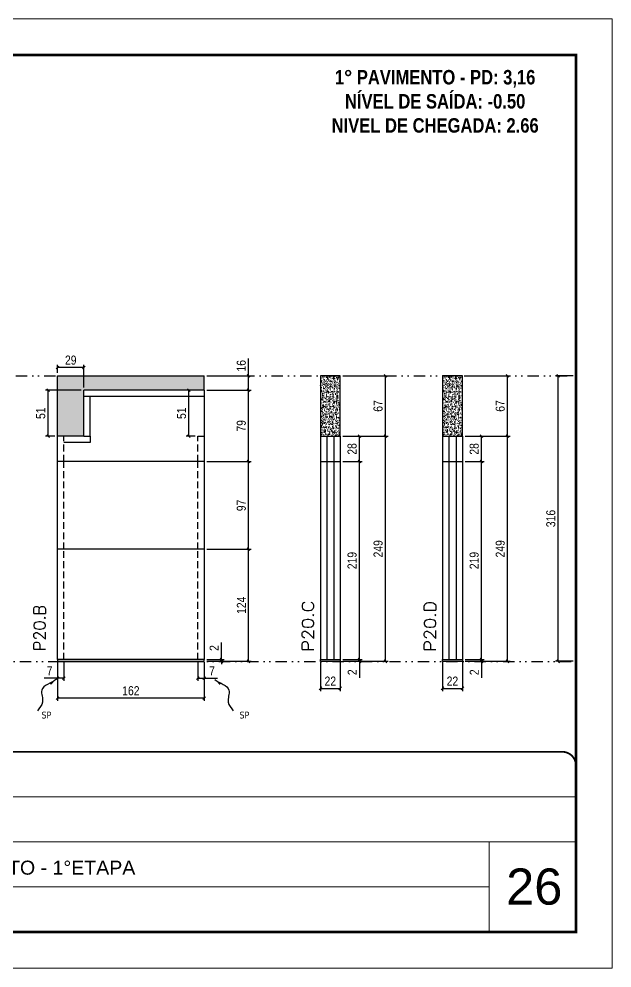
# Model space of a CAD drawing. Extents: x 14400 to 24104, y -21631 to 6985.
# Drawn here: x 16841 to 17497, y -957 to 93 of the extents above; entities that cross this region are included whole.
import ezdxf

# ---------------------------------------------------------------- set-up
doc = ezdxf.new("R2010")
doc.units = 0
for name, pattern in [('CONTINUO', [0]), ('DASHED', [0.75, 0.5, -0.25]), ('DIVIDE2', [0.625, 0.25, -0.125, 0, -0.125, 0, -0.125]), ('HIDDEN', [0.375, 0.25, -0.125])]:
    doc.linetypes.add(name, pattern=pattern)
for name, color, linetype, lineweight in [('CARIMBO', 255, 'Continuous', 9), ('Folhas', 255, 'Continuous', 9), ('SARRAFO DE PRESSAO', 251, 'DASHED', 9), ('Texto Seção', 7, 'Continuous', 15)]:
    doc.layers.add(name, color=color, linetype=linetype, lineweight=lineweight)
for name, color, linetype in [('COTA', 241, 'Continuous'), ('NOMENCLATURA', 7, 'Continuous'), ('Nível', 160, 'Continuous'), ('Painéis', 200, 'Continuous'), ('SARR_2.2x7', 40, 'Continuous'), ('texto', 7, 'Continuous')]:
    doc.layers.add(name, color=color, linetype=linetype)
doc.styles.add('ARIAL', font='arial.ttf')
doc.styles.add('COTA TECNICA', font='techl___.ttf', dxfattribs={"height": 10})
doc.styles.add('COTA TECNICA-50', font='techl___.ttf', dxfattribs={"height": 10})
doc.styles.add('REGUA-120', font='ROMANS.shx', dxfattribs={"height": 15})
doc.styles.add('ROMANC', font='techb___.ttf', dxfattribs={"height": 2.5})
doc.styles.get("Standard").update_dxf_attribs({"font": 'arial.ttf'})
doc.dimstyles.new('COTA PAINEL-50', dxfattribs={"dimtxt": 10, "dimasz": 3, "dimexe": 3, "dimexo": 3, "dimgap": 3, "dimtad": 1, "dimdec": 1, "dimzin": 12, "dimdsep": 46, "dimtxsty": 'COTA TECNICA-50', "dimblk1": 'OBLIQUE', "dimblk2": 'OBLIQUE', "dimsah": 1, "dimcen": 0.9, "dimclrd": 4, "dimclre": 4, "dimclrt": 240, "dimadec": 1, "dimazin": 3, "dimtfac": 1, "dimtdec": 1, "dimtmove": 0, "dimatfit": 3, "dimfxl": 1, "dimtolj": 1, "dimtzin": 12, "dimarcsym": 0})
doc.dimstyles.new('PAINEL', dxfattribs={"dimtxt": 10, "dimasz": 3, "dimexe": 3, "dimexo": 3, "dimgap": 3, "dimtad": 1, "dimdec": 1, "dimzin": 12, "dimdsep": 46, "dimtxsty": 'COTA TECNICA', "dimblk1": 'OBLIQUE', "dimblk2": 'OBLIQUE', "dimsah": 1, "dimcen": 0.9, "dimclrd": 4, "dimclre": 4, "dimclrt": 240, "dimadec": 1, "dimazin": 3, "dimtfac": 1, "dimtdec": 1, "dimtmove": 0, "dimatfit": 3, "dimfxl": 1, "dimtolj": 1, "dimtzin": 12, "dimarcsym": 0})
doc.dimstyles.get("Standard").update_dxf_attribs({"dimtxt": 0.18, "dimasz": 0.18, "dimexe": 0.18, "dimexo": 0.0625, "dimgap": 0.09, "dimtad": 0, "dimtih": 1, "dimtoh": 1, "dimdec": 4, "dimzin": 0, "dimdsep": 46, "dimtxsty": 'Standard', "dimcen": 0.09, "dimadec": 0, "dimazin": 0, "dimtfac": 1, "dimtdec": 4, "dimtofl": 0, "dimtmove": 0, "dimatfit": 3, "dimfxl": 1, "dimtolj": 1, "dimtzin": 0, "dimarcsym": 0})

# ---------------------------------------------------------------- blocks, each defined once
blk = doc.blocks.new('9999999999')
at = {"color": 30, "linetype": 'CONTINUO'}
for p, q in [((98564.6, 34379.6), (99584, 34379.6)), ((98564.6, 34329.8), (99488, 34329.8)), ((99584, 34329.8), (99488, 34329.8)), ((99488, 34329.8), (99488, 34230.2)), ((98564.6, 34280), (99488, 34280))]:
    blk.add_line(p, q, dxfattribs=at)
at = {"color": 30, "linetype": 'CONTINUO', "const_width": 2}
blk.add_lwpolyline([(99584, 34230.2), (99584, 34414.4, 0.414214), (99569, 34429.4), (98229, 34429.4, 0.414214), (98214, 34414.4), (98214, 34245.2, 0.414214), (98229, 34230.2), (99584, 34230.2)], format="xyb", dxfattribs=at)
at = {"layer": 'Folhas'}
blk.add_lwpolyline([(98139, 34190.2), (99624, 34190.2), (99624, 35240.2), (98139, 35240.2)], close=True, dxfattribs=at)
at = {"layer": 'Folhas', "color": 30, "const_width": 3}
blk.add_lwpolyline([(98214, 34230.2), (99584, 34230.2), (99584, 35200.2), (98214, 35200.2)], close=True, dxfattribs=at)
at = {"color": 7, "linetype": 'Continuous', "ltscale": 5, "style": 'ARIAL'}
blk.add_text('1°PAVIMENTO - 1°ETAPA', height=15.483, dxfattribs=at).set_placement((98837.7, 34293.5))
blk = doc.blocks.new('_Oblique')
at = {"color": 0, "linetype": 'ByBlock', "lineweight": -2}
blk.add_line((-0.5, -0.5), (0.5, 0.5), dxfattribs=at)
blk = doc.blocks.new('*D1488')
at = {"layer": 'COTA', "color": 4, "lineweight": -2, "transparency": 16777216}
for p, q in [((17454, -301.4), (17434.5, -301.4)), ((17437.5, -617.4), (17437.5, -301.4)), ((17454, -617.4), (17434.5, -617.4))]:
    blk.add_line(p, q, dxfattribs=at)
at = {"layer": 'Defpoints', "color": 0, "transparency": 16777216}
for p in [(17437.5, -301.4), (17457, -301.4), (17457, -617.4)]:
    blk.add_point(p, dxfattribs=at)
at = {"layer": 'COTA', "color": 4, "lineweight": -2, "transparency": 16777216, "xscale": 3, "yscale": 3, "zscale": 3}
for p, rotation in [((17437.5, -301.4), 90), ((17437.5, -617.4), 270)]:
    blk.add_blockref('_Oblique', p, dxfattribs=dict(at, rotation=rotation))
at = {"layer": 'COTA', "color": 240, "transparency": 16777216, "insert": (17429.3, -459.4), "char_height": 10, "attachment_point": 5, "rotation": 90, "style": 'COTA TECNICA'}
blk.add_mtext('\\A1;316', dxfattribs=at)
blk = doc.blocks.new('*D1454')
at = {"layer": 'COTA', "color": 4, "lineweight": -2, "transparency": 16777216}
for p, q in [((16883.6, -618.4), (16883.6, -661.1)), ((17045.6, -618.4), (17045.6, -661.1)), ((17045.6, -658.1), (16883.6, -658.1))]:
    blk.add_line(p, q, dxfattribs=at)
at = {"layer": 'Defpoints', "color": 0, "transparency": 16777216}
for p in [(16883.6, -615.4), (17045.6, -615.4), (16883.6, -658.1)]:
    blk.add_point(p, dxfattribs=at)
at = {"layer": 'COTA', "color": 4, "lineweight": -2, "transparency": 16777216, "xscale": 3, "yscale": 3, "zscale": 3, "rotation": 180}
blk.add_blockref('_Oblique', (16883.6, -658.1), dxfattribs=at)
at = {"layer": 'COTA', "color": 4, "lineweight": -2, "transparency": 16777216, "xscale": 3, "yscale": 3, "zscale": 3}
blk.add_blockref('_Oblique', (17045.6, -658.1), dxfattribs=at)
at = {"layer": 'COTA', "color": 240, "transparency": 16777216, "insert": (16964.6, -650), "char_height": 10, "attachment_point": 5, "style": 'COTA TECNICA'}
blk.add_mtext('\\A1;162', dxfattribs=at)
blk = doc.blocks.new('*D1468')
at = {"layer": 'COTA', "color": 4, "lineweight": -2, "transparency": 16777216}
for p, q in [((17038.6, -618.4), (17038.6, -639)), ((17045.6, -620.4), (17045.6, -639)), ((17038.6, -636), (17045.6, -636)), ((17045.6, -636), (17060.3, -636))]:
    blk.add_line(p, q, dxfattribs=at)
at = {"layer": 'Defpoints', "color": 0, "transparency": 16777216}
for p in [(17038.6, -615.4), (17045.6, -617.4), (17045.6, -636)]:
    blk.add_point(p, dxfattribs=at)
at = {"layer": 'COTA', "color": 4, "lineweight": -2, "transparency": 16777216, "xscale": 3, "yscale": 3, "zscale": 3, "rotation": 180}
blk.add_blockref('_Oblique', (17038.6, -636), dxfattribs=at)
at = {"layer": 'COTA', "color": 4, "lineweight": -2, "transparency": 16777216, "xscale": 3, "yscale": 3, "zscale": 3}
blk.add_blockref('_Oblique', (17045.6, -636), dxfattribs=at)
at = {"layer": 'COTA', "color": 240, "transparency": 16777216, "insert": (17054.4, -627.9), "char_height": 10, "attachment_point": 5, "style": 'COTA TECNICA-50'}
blk.add_mtext('\\A1;7', dxfattribs=at)
blk = doc.blocks.new('*D1469')
at = {"layer": 'COTA', "color": 4, "lineweight": -2, "transparency": 16777216}
for p, q in [((16890.6, -618.4), (16890.6, -639)), ((16883.6, -620.4), (16883.6, -639)), ((16883.6, -636), (16868.8, -636)), ((16890.6, -636), (16883.6, -636))]:
    blk.add_line(p, q, dxfattribs=at)
at = {"layer": 'Defpoints', "color": 0, "transparency": 16777216}
for p in [(16883.6, -617.4), (16890.6, -615.4), (16883.6, -636)]:
    blk.add_point(p, dxfattribs=at)
at = {"layer": 'COTA', "color": 4, "lineweight": -2, "transparency": 16777216, "xscale": 3, "yscale": 3, "zscale": 3, "rotation": 180}
blk.add_blockref('_Oblique', (16883.6, -636), dxfattribs=at)
at = {"layer": 'COTA', "color": 4, "lineweight": -2, "transparency": 16777216, "xscale": 3, "yscale": 3, "zscale": 3}
blk.add_blockref('_Oblique', (16890.6, -636), dxfattribs=at)
at = {"layer": 'COTA', "color": 240, "transparency": 16777216, "insert": (16874.7, -627.9), "char_height": 10, "attachment_point": 5, "style": 'COTA TECNICA-50'}
blk.add_mtext('\\A1;7', dxfattribs=at)
blk = doc.blocks.new('*D1481')
at = {"layer": 'COTA', "color": 4, "linetype": 'ByBlock', "lineweight": -2, "transparency": 16777216}
for p, q in [((17048.6, -493.4), (17097.9, -493.4)), ((17094.9, -617.4), (17094.9, -493.4)), ((17048.6, -617.4), (17097.9, -617.4))]:
    blk.add_line(p, q, dxfattribs=at)
at = {"layer": 'Defpoints', "color": 0, "linetype": 'ByBlock', "transparency": 16777216}
for p in [(17045.6, -493.4), (17094.9, -493.4), (17045.6, -617.4)]:
    blk.add_point(p, dxfattribs=at)
at = {"layer": 'COTA', "color": 4, "linetype": 'ByBlock', "lineweight": -2, "transparency": 16777216, "xscale": 3, "yscale": 3, "zscale": 3}
for p, rotation in [((17094.9, -493.4), 90), ((17094.9, -617.4), 270)]:
    blk.add_blockref('_Oblique', p, dxfattribs=dict(at, rotation=rotation))
at = {"layer": 'COTA', "color": 240, "linetype": 'ByBlock', "transparency": 16777216, "insert": (17086.9, -555.4), "char_height": 10, "attachment_point": 5, "rotation": 90, "style": 'COTA TECNICA'}
blk.add_mtext('\\A1;124', dxfattribs=at)
blk = doc.blocks.new('*D1470')
at = {"layer": 'COTA', "color": 4, "lineweight": -2, "transparency": 16777216}
for p, q in [((17064.8, -615.4), (17064.8, -596.6)), ((17048.6, -615.4), (17067.8, -615.4)), ((17048.6, -617.4), (17067.8, -617.4)), ((17064.8, -617.4), (17064.8, -615.4)), ((17064.8, -617.4), (17064.8, -620.4))]:
    blk.add_line(p, q, dxfattribs=at)
at = {"layer": 'Defpoints', "color": 0, "transparency": 16777216}
for p in [(17045.6, -615.4), (17045.6, -617.4), (17064.8, -617.4)]:
    blk.add_point(p, dxfattribs=at)
at = {"layer": 'COTA', "color": 4, "lineweight": -2, "transparency": 16777216, "xscale": 3, "yscale": 3, "zscale": 3}
for p, rotation in [((17064.8, -615.4), 270), ((17064.8, -617.4), 90)]:
    blk.add_blockref('_Oblique', p, dxfattribs=dict(at, rotation=rotation))
at = {"layer": 'COTA', "color": 240, "transparency": 16777216, "insert": (17056.8, -602.7), "char_height": 10, "attachment_point": 5, "rotation": 90, "style": 'COTA TECNICA-50'}
blk.add_mtext('\\A1;2', dxfattribs=at)
blk = doc.blocks.new('*D1482')
at = {"layer": 'COTA', "color": 4, "linetype": 'ByBlock', "lineweight": -2, "transparency": 16777216}
for p, q in [((17048.6, -493.4), (17097.9, -493.4)), ((17094.9, -617.4), (17094.9, -493.4)), ((17048.6, -617.4), (17097.9, -617.4))]:
    blk.add_line(p, q, dxfattribs=at)
at = {"layer": 'Defpoints', "color": 0, "linetype": 'ByBlock', "transparency": 16777216}
for p in [(17045.6, -493.4), (17094.9, -493.4), (17045.6, -617.4)]:
    blk.add_point(p, dxfattribs=at)
at = {"layer": 'COTA', "color": 4, "linetype": 'ByBlock', "lineweight": -2, "transparency": 16777216, "xscale": 3, "yscale": 3, "zscale": 3}
for p, rotation in [((17094.9, -493.4), 90), ((17094.9, -617.4), 270)]:
    blk.add_blockref('_Oblique', p, dxfattribs=dict(at, rotation=rotation))
at = {"layer": 'COTA', "color": 240, "linetype": 'ByBlock', "transparency": 16777216, "insert": (17086.9, -555.4), "char_height": 10, "attachment_point": 5, "rotation": 90, "style": 'COTA TECNICA'}
blk.add_mtext('\\A1;124', dxfattribs=at)
blk = doc.blocks.new('*D1483')
at = {"layer": 'COTA', "color": 4, "lineweight": -2, "transparency": 16777216}
for p, q in [((17048.6, -396.4), (17097.9, -396.4)), ((17094.9, -493.4), (17094.9, -396.4)), ((17048.6, -493.4), (17097.9, -493.4))]:
    blk.add_line(p, q, dxfattribs=at)
at = {"layer": 'Defpoints', "color": 0, "transparency": 16777216}
for p in [(17045.6, -396.4), (17094.9, -396.4), (17045.6, -493.4)]:
    blk.add_point(p, dxfattribs=at)
at = {"layer": 'COTA', "color": 4, "lineweight": -2, "transparency": 16777216, "xscale": 3, "yscale": 3, "zscale": 3}
for p, rotation in [((17094.9, -396.4), 90), ((17094.9, -493.4), 270)]:
    blk.add_blockref('_Oblique', p, dxfattribs=dict(at, rotation=rotation))
at = {"layer": 'COTA', "color": 240, "transparency": 16777216, "insert": (17086.8, -444.9), "char_height": 10, "attachment_point": 5, "rotation": 90, "style": 'COTA TECNICA'}
blk.add_mtext('\\A1;97', dxfattribs=at)
blk = doc.blocks.new('*D1484')
at = {"layer": 'COTA', "color": 4, "lineweight": -2, "transparency": 16777216}
for p, q in [((16883.6, -298.4), (16883.6, -289.3)), ((16912.6, -292.3), (16883.6, -292.3)), ((16912.6, -314.4), (16912.6, -289.3))]:
    blk.add_line(p, q, dxfattribs=at)
at = {"layer": 'Defpoints', "color": 0, "transparency": 16777216}
for p in [(16883.6, -292.3), (16883.6, -301.4), (16912.6, -317.4)]:
    blk.add_point(p, dxfattribs=at)
at = {"layer": 'COTA', "color": 4, "lineweight": -2, "transparency": 16777216, "xscale": 3, "yscale": 3, "zscale": 3, "rotation": 180}
blk.add_blockref('_Oblique', (16883.6, -292.3), dxfattribs=at)
at = {"layer": 'COTA', "color": 4, "lineweight": -2, "transparency": 16777216, "xscale": 3, "yscale": 3, "zscale": 3}
blk.add_blockref('_Oblique', (16912.6, -292.3), dxfattribs=at)
at = {"layer": 'COTA', "color": 240, "transparency": 16777216, "insert": (16898.1, -284.2), "char_height": 10, "attachment_point": 5, "style": 'COTA TECNICA'}
blk.add_mtext('\\A1;29', dxfattribs=at)
blk = doc.blocks.new('*D1489')
at = {"layer": 'COTA', "color": 4, "lineweight": -2, "transparency": 16777216}
for p, q in [((16909.6, -317.4), (16870, -317.4)), ((16873, -368.4), (16873, -317.4)), ((16880.6, -368.4), (16870, -368.4))]:
    blk.add_line(p, q, dxfattribs=at)
at = {"layer": 'Defpoints', "color": 0, "transparency": 16777216}
for p in [(16873, -317.4), (16912.6, -317.4), (16883.6, -368.4)]:
    blk.add_point(p, dxfattribs=at)
at = {"layer": 'COTA', "color": 4, "lineweight": -2, "transparency": 16777216, "xscale": 3, "yscale": 3, "zscale": 3}
for p, rotation in [((16873, -317.4), 90), ((16873, -368.4), 270)]:
    blk.add_blockref('_Oblique', p, dxfattribs=dict(at, rotation=rotation))
at = {"layer": 'COTA', "color": 240, "transparency": 16777216, "insert": (16864.9, -342.9), "char_height": 10, "attachment_point": 5, "rotation": 90, "style": 'COTA TECNICA'}
blk.add_mtext('\\A1;51', dxfattribs=at)
blk = doc.blocks.new('*D1490')
at = {"layer": 'COTA', "color": 4, "lineweight": -2, "transparency": 16777216}
for p, q in [((17048.6, -317.4), (17097.9, -317.4)), ((17094.9, -396.4), (17094.9, -317.4)), ((17048.6, -396.4), (17097.9, -396.4))]:
    blk.add_line(p, q, dxfattribs=at)
at = {"layer": 'Defpoints', "color": 0, "transparency": 16777216}
for p in [(17045.6, -317.4), (17094.9, -317.4), (17045.6, -396.4)]:
    blk.add_point(p, dxfattribs=at)
at = {"layer": 'COTA', "color": 4, "lineweight": -2, "transparency": 16777216, "xscale": 3, "yscale": 3, "zscale": 3}
for p, rotation in [((17094.9, -317.4), 90), ((17094.9, -396.4), 270)]:
    blk.add_blockref('_Oblique', p, dxfattribs=dict(at, rotation=rotation))
at = {"layer": 'COTA', "color": 240, "transparency": 16777216, "insert": (17086.8, -356.9), "char_height": 10, "attachment_point": 5, "rotation": 90, "style": 'COTA TECNICA'}
blk.add_mtext('\\A1;79', dxfattribs=at)
blk = doc.blocks.new('*D1491')
at = {"layer": 'COTA', "color": 4, "lineweight": -2, "transparency": 16777216}
for p, q in [((17094.9, -301.4), (17094.9, -282.4)), ((17048.6, -301.4), (17097.9, -301.4)), ((17094.9, -317.4), (17094.9, -301.4)), ((17048.6, -317.4), (17097.9, -317.4))]:
    blk.add_line(p, q, dxfattribs=at)
at = {"layer": 'Defpoints', "color": 0, "transparency": 16777216}
for p in [(17045.6, -301.4), (17094.9, -301.4), (17045.6, -317.4)]:
    blk.add_point(p, dxfattribs=at)
at = {"layer": 'COTA', "color": 4, "lineweight": -2, "transparency": 16777216, "xscale": 3, "yscale": 3, "zscale": 3}
for p, rotation in [((17094.9, -301.4), 90), ((17094.9, -317.4), 270)]:
    blk.add_blockref('_Oblique', p, dxfattribs=dict(at, rotation=rotation))
at = {"layer": 'COTA', "color": 240, "transparency": 16777216, "insert": (17086.8, -290.4), "char_height": 10, "attachment_point": 5, "rotation": 90, "style": 'COTA TECNICA'}
blk.add_mtext('\\A1;16', dxfattribs=at)
blk = doc.blocks.new('*D1492')
at = {"layer": 'COTA', "color": 4, "lineweight": -2, "transparency": 16777216}
for p, q in [((17035.6, -317.4), (17025.8, -317.4)), ((17028.8, -368.4), (17028.8, -317.4)), ((17035.6, -368.4), (17025.8, -368.4))]:
    blk.add_line(p, q, dxfattribs=at)
at = {"layer": 'Defpoints', "color": 0, "transparency": 16777216}
for p in [(17028.8, -317.4), (17038.6, -317.4), (17038.6, -368.4)]:
    blk.add_point(p, dxfattribs=at)
at = {"layer": 'COTA', "color": 4, "lineweight": -2, "transparency": 16777216, "xscale": 3, "yscale": 3, "zscale": 3}
for p, rotation in [((17028.8, -317.4), 90), ((17028.8, -368.4), 270)]:
    blk.add_blockref('_Oblique', p, dxfattribs=dict(at, rotation=rotation))
at = {"layer": 'COTA', "color": 240, "transparency": 16777216, "insert": (17020.7, -342.9), "char_height": 10, "attachment_point": 5, "rotation": 90, "style": 'COTA TECNICA'}
blk.add_mtext('\\A1;51', dxfattribs=at)
blk = doc.blocks.new('*D1495')
at = {"layer": 'COTA', "color": 4, "lineweight": -2, "transparency": 16777216}
for p, q in [((17174.3, -618.4), (17174.3, -650.3)), ((17196.3, -618.4), (17196.3, -650.3)), ((17174.3, -647.3), (17196.3, -647.3))]:
    blk.add_line(p, q, dxfattribs=at)
at = {"layer": 'Defpoints', "color": 0, "transparency": 16777216}
for p in [(17174.3, -615.4), (17196.3, -615.4), (17196.3, -647.3)]:
    blk.add_point(p, dxfattribs=at)
at = {"layer": 'COTA', "color": 4, "lineweight": -2, "transparency": 16777216, "xscale": 3, "yscale": 3, "zscale": 3, "rotation": 180}
blk.add_blockref('_Oblique', (17174.3, -647.3), dxfattribs=at)
at = {"layer": 'COTA', "color": 4, "lineweight": -2, "transparency": 16777216, "xscale": 3, "yscale": 3, "zscale": 3}
blk.add_blockref('_Oblique', (17196.3, -647.3), dxfattribs=at)
at = {"layer": 'COTA', "color": 240, "transparency": 16777216, "insert": (17185.3, -639.3), "char_height": 10, "attachment_point": 5, "style": 'COTA TECNICA'}
blk.add_mtext('\\A1;22', dxfattribs=at)
blk = doc.blocks.new('*D1496')
at = {"layer": 'COTA', "color": 4, "lineweight": -2, "transparency": 16777216}
for p, q in [((17199.3, -615.4), (17220.5, -615.4)), ((17199.3, -617.4), (17220.5, -617.4)), ((17217.5, -615.4), (17217.5, -612.4)), ((17217.5, -615.4), (17217.5, -617.4)), ((17217.5, -617.4), (17217.5, -635.6))]:
    blk.add_line(p, q, dxfattribs=at)
at = {"layer": 'Defpoints', "color": 0, "transparency": 16777216}
for p in [(17196.3, -615.4), (17196.3, -617.4), (17217.5, -615.4)]:
    blk.add_point(p, dxfattribs=at)
at = {"layer": 'COTA', "color": 4, "lineweight": -2, "transparency": 16777216, "xscale": 3, "yscale": 3, "zscale": 3}
for p, rotation in [((17217.5, -615.4), 270), ((17217.5, -617.4), 90)]:
    blk.add_blockref('_Oblique', p, dxfattribs=dict(at, rotation=rotation))
at = {"layer": 'COTA', "color": 240, "transparency": 16777216, "insert": (17209.5, -629.5), "char_height": 10, "attachment_point": 5, "rotation": 90, "style": 'COTA TECNICA-50'}
blk.add_mtext('\\A1;2', dxfattribs=at)
blk = doc.blocks.new('*D1497')
at = {"layer": 'COTA', "color": 4, "lineweight": -2, "transparency": 16777216}
for p, q in [((17199.3, -368.4), (17249.3, -368.4)), ((17246.3, -617.4), (17246.3, -368.4)), ((17199.3, -617.4), (17249.3, -617.4))]:
    blk.add_line(p, q, dxfattribs=at)
at = {"layer": 'Defpoints', "color": 0, "transparency": 16777216}
for p in [(17196.3, -368.4), (17246.3, -368.4), (17196.3, -617.4)]:
    blk.add_point(p, dxfattribs=at)
at = {"layer": 'COTA', "color": 4, "lineweight": -2, "transparency": 16777216, "xscale": 3, "yscale": 3, "zscale": 3}
for p, rotation in [((17246.3, -368.4), 90), ((17246.3, -617.4), 270)]:
    blk.add_blockref('_Oblique', p, dxfattribs=dict(at, rotation=rotation))
at = {"layer": 'COTA', "color": 240, "transparency": 16777216, "insert": (17238.2, -492.9), "char_height": 10, "attachment_point": 5, "rotation": 90, "style": 'COTA TECNICA-50'}
blk.add_mtext('\\A1;249', dxfattribs=at)
blk = doc.blocks.new('*D1498')
at = {"layer": 'COTA', "color": 4, "lineweight": -2, "transparency": 16777216}
for p, q in [((17199.3, -301.4), (17249.3, -301.4)), ((17246.3, -368.4), (17246.3, -301.4)), ((17199.3, -368.4), (17249.3, -368.4))]:
    blk.add_line(p, q, dxfattribs=at)
at = {"layer": 'Defpoints', "color": 0, "transparency": 16777216}
for p in [(17196.3, -301.4), (17246.3, -301.4), (17196.3, -368.4)]:
    blk.add_point(p, dxfattribs=at)
at = {"layer": 'COTA', "color": 4, "lineweight": -2, "transparency": 16777216, "xscale": 3, "yscale": 3, "zscale": 3}
for p, rotation in [((17246.3, -301.4), 90), ((17246.3, -368.4), 270)]:
    blk.add_blockref('_Oblique', p, dxfattribs=dict(at, rotation=rotation))
at = {"layer": 'COTA', "color": 240, "transparency": 16777216, "insert": (17238.2, -334.9), "char_height": 10, "attachment_point": 5, "rotation": 90, "style": 'COTA TECNICA'}
blk.add_mtext('\\A1;67', dxfattribs=at)
blk = doc.blocks.new('*D1499')
at = {"layer": 'COTA', "color": 4, "lineweight": -2, "transparency": 16777216}
for p, q in [((17199.3, -396.4), (17220.5, -396.4)), ((17217.5, -615.4), (17217.5, -396.4)), ((17199.3, -615.4), (17220.5, -615.4))]:
    blk.add_line(p, q, dxfattribs=at)
at = {"layer": 'Defpoints', "color": 0, "transparency": 16777216}
for p in [(17196.3, -396.4), (17217.5, -396.4), (17196.3, -615.4)]:
    blk.add_point(p, dxfattribs=at)
at = {"layer": 'COTA', "color": 4, "lineweight": -2, "transparency": 16777216, "xscale": 3, "yscale": 3, "zscale": 3}
for p, rotation in [((17217.5, -396.4), 90), ((17217.5, -615.4), 270)]:
    blk.add_blockref('_Oblique', p, dxfattribs=dict(at, rotation=rotation))
at = {"layer": 'COTA', "color": 240, "transparency": 16777216, "insert": (17209.4, -505.9), "char_height": 10, "attachment_point": 5, "rotation": 90, "style": 'COTA TECNICA'}
blk.add_mtext('\\A1;219', dxfattribs=at)
blk = doc.blocks.new('*D1500')
at = {"layer": 'COTA', "color": 4, "lineweight": -2, "transparency": 16777216}
for p, q in [((17199.3, -368.4), (17220.5, -368.4)), ((17217.5, -396.4), (17217.5, -368.4)), ((17199.3, -396.4), (17220.5, -396.4))]:
    blk.add_line(p, q, dxfattribs=at)
at = {"layer": 'Defpoints', "color": 0, "transparency": 16777216}
for p in [(17196.3, -368.4), (17217.5, -368.4), (17196.3, -396.4)]:
    blk.add_point(p, dxfattribs=at)
at = {"layer": 'COTA', "color": 4, "lineweight": -2, "transparency": 16777216, "xscale": 3, "yscale": 3, "zscale": 3}
for p, rotation in [((17217.5, -368.4), 90), ((17217.5, -396.4), 270)]:
    blk.add_blockref('_Oblique', p, dxfattribs=dict(at, rotation=rotation))
at = {"layer": 'COTA', "color": 240, "transparency": 16777216, "insert": (17209.4, -382.4), "char_height": 10, "attachment_point": 5, "rotation": 90, "style": 'COTA TECNICA'}
blk.add_mtext('\\A1;28', dxfattribs=at)
blk = doc.blocks.new('*D1501')
at = {"layer": 'COTA', "color": 4, "lineweight": -2, "transparency": 16777216}
for p, q in [((17309.4, -618.4), (17309.4, -650.3)), ((17331.4, -618.4), (17331.4, -650.3)), ((17309.4, -647.3), (17331.4, -647.3))]:
    blk.add_line(p, q, dxfattribs=at)
at = {"layer": 'Defpoints', "color": 0, "transparency": 16777216}
for p in [(17309.4, -615.4), (17331.4, -615.4), (17331.4, -647.3)]:
    blk.add_point(p, dxfattribs=at)
at = {"layer": 'COTA', "color": 4, "lineweight": -2, "transparency": 16777216, "xscale": 3, "yscale": 3, "zscale": 3, "rotation": 180}
blk.add_blockref('_Oblique', (17309.4, -647.3), dxfattribs=at)
at = {"layer": 'COTA', "color": 4, "lineweight": -2, "transparency": 16777216, "xscale": 3, "yscale": 3, "zscale": 3}
blk.add_blockref('_Oblique', (17331.4, -647.3), dxfattribs=at)
at = {"layer": 'COTA', "color": 240, "transparency": 16777216, "insert": (17320.4, -639.3), "char_height": 10, "attachment_point": 5, "style": 'COTA TECNICA'}
blk.add_mtext('\\A1;22', dxfattribs=at)
blk = doc.blocks.new('*D1502')
at = {"layer": 'COTA', "color": 4, "lineweight": -2, "transparency": 16777216}
for p, q in [((17334.4, -615.4), (17355.6, -615.4)), ((17334.4, -617.4), (17355.6, -617.4)), ((17352.6, -615.4), (17352.6, -612.4)), ((17352.6, -615.4), (17352.6, -617.4)), ((17352.6, -617.4), (17352.6, -635.6))]:
    blk.add_line(p, q, dxfattribs=at)
at = {"layer": 'Defpoints', "color": 0, "transparency": 16777216}
for p in [(17331.4, -615.4), (17331.4, -617.4), (17352.6, -615.4)]:
    blk.add_point(p, dxfattribs=at)
at = {"layer": 'COTA', "color": 4, "lineweight": -2, "transparency": 16777216, "xscale": 3, "yscale": 3, "zscale": 3}
for p, rotation in [((17352.6, -615.4), 270), ((17352.6, -617.4), 90)]:
    blk.add_blockref('_Oblique', p, dxfattribs=dict(at, rotation=rotation))
at = {"layer": 'COTA', "color": 240, "transparency": 16777216, "insert": (17344.6, -629.5), "char_height": 10, "attachment_point": 5, "rotation": 90, "style": 'COTA TECNICA-50'}
blk.add_mtext('\\A1;2', dxfattribs=at)
blk = doc.blocks.new('*D1503')
at = {"layer": 'COTA', "color": 4, "lineweight": -2, "transparency": 16777216}
for p, q in [((17334.4, -368.4), (17384.4, -368.4)), ((17381.4, -617.4), (17381.4, -368.4)), ((17334.4, -617.4), (17384.4, -617.4))]:
    blk.add_line(p, q, dxfattribs=at)
at = {"layer": 'Defpoints', "color": 0, "transparency": 16777216}
for p in [(17331.4, -368.4), (17381.4, -368.4), (17331.4, -617.4)]:
    blk.add_point(p, dxfattribs=at)
at = {"layer": 'COTA', "color": 4, "lineweight": -2, "transparency": 16777216, "xscale": 3, "yscale": 3, "zscale": 3}
for p, rotation in [((17381.4, -368.4), 90), ((17381.4, -617.4), 270)]:
    blk.add_blockref('_Oblique', p, dxfattribs=dict(at, rotation=rotation))
at = {"layer": 'COTA', "color": 240, "transparency": 16777216, "insert": (17373.3, -492.9), "char_height": 10, "attachment_point": 5, "rotation": 90, "style": 'COTA TECNICA-50'}
blk.add_mtext('\\A1;249', dxfattribs=at)
blk = doc.blocks.new('*D1504')
at = {"layer": 'COTA', "color": 4, "lineweight": -2, "transparency": 16777216}
for p, q in [((17334.4, -301.4), (17384.4, -301.4)), ((17381.4, -368.4), (17381.4, -301.4)), ((17334.4, -368.4), (17384.4, -368.4))]:
    blk.add_line(p, q, dxfattribs=at)
at = {"layer": 'Defpoints', "color": 0, "transparency": 16777216}
for p in [(17331.4, -301.4), (17381.4, -301.4), (17331.4, -368.4)]:
    blk.add_point(p, dxfattribs=at)
at = {"layer": 'COTA', "color": 4, "lineweight": -2, "transparency": 16777216, "xscale": 3, "yscale": 3, "zscale": 3}
for p, rotation in [((17381.4, -301.4), 90), ((17381.4, -368.4), 270)]:
    blk.add_blockref('_Oblique', p, dxfattribs=dict(at, rotation=rotation))
at = {"layer": 'COTA', "color": 240, "transparency": 16777216, "insert": (17373.3, -334.9), "char_height": 10, "attachment_point": 5, "rotation": 90, "style": 'COTA TECNICA'}
blk.add_mtext('\\A1;67', dxfattribs=at)
blk = doc.blocks.new('*D1505')
at = {"layer": 'COTA', "color": 4, "lineweight": -2, "transparency": 16777216}
for p, q in [((17334.4, -396.4), (17355.6, -396.4)), ((17352.6, -615.4), (17352.6, -396.4)), ((17334.4, -615.4), (17355.6, -615.4))]:
    blk.add_line(p, q, dxfattribs=at)
at = {"layer": 'Defpoints', "color": 0, "transparency": 16777216}
for p in [(17331.4, -396.4), (17352.6, -396.4), (17331.4, -615.4)]:
    blk.add_point(p, dxfattribs=at)
at = {"layer": 'COTA', "color": 4, "lineweight": -2, "transparency": 16777216, "xscale": 3, "yscale": 3, "zscale": 3}
for p, rotation in [((17352.6, -396.4), 90), ((17352.6, -615.4), 270)]:
    blk.add_blockref('_Oblique', p, dxfattribs=dict(at, rotation=rotation))
at = {"layer": 'COTA', "color": 240, "transparency": 16777216, "insert": (17344.5, -505.9), "char_height": 10, "attachment_point": 5, "rotation": 90, "style": 'COTA TECNICA'}
blk.add_mtext('\\A1;219', dxfattribs=at)
blk = doc.blocks.new('*D1506')
at = {"layer": 'COTA', "color": 4, "lineweight": -2, "transparency": 16777216}
for p, q in [((17334.4, -368.4), (17355.6, -368.4)), ((17352.6, -396.4), (17352.6, -368.4)), ((17334.4, -396.4), (17355.6, -396.4))]:
    blk.add_line(p, q, dxfattribs=at)
at = {"layer": 'Defpoints', "color": 0, "transparency": 16777216}
for p in [(17331.4, -368.4), (17352.6, -368.4), (17331.4, -396.4)]:
    blk.add_point(p, dxfattribs=at)
at = {"layer": 'COTA', "color": 4, "lineweight": -2, "transparency": 16777216, "xscale": 3, "yscale": 3, "zscale": 3}
for p, rotation in [((17352.6, -368.4), 90), ((17352.6, -396.4), 270)]:
    blk.add_blockref('_Oblique', p, dxfattribs=dict(at, rotation=rotation))
at = {"layer": 'COTA', "color": 240, "transparency": 16777216, "insert": (17344.5, -382.4), "char_height": 10, "attachment_point": 5, "rotation": 90, "style": 'COTA TECNICA'}
blk.add_mtext('\\A1;28', dxfattribs=at)

msp = doc.modelspace()

# ---------------------------------------------------------------- hatches: boundary and pattern name
at = {"layer": 'COTA'}
h = msp.add_hatch(dxfattribs=at)
h.set_pattern_fill('AR-CONC', color=256, scale=0.03)
h.set_pattern_definition([(50, (-1315.177, -1148.575), (5.4655401, -0.4781726), [0.5715, -6.2865]), (355, (-1315.177, -1148.575), (-1.0573026, 5.7317054), [0.4572, -5.0292175]), (100.451445, (-1314.7215, -1148.615), (4.4082374, 5.2535326), [0.4857003, -5.3427073]), (46.1842, (-1315.177, -1147.051), (8.1323712, -1.2612698), [0.85725, -9.42975]), (96.63556, (-1314.499, -1147.156), (7.122124, 7.4227837), [0.7285507, -8.0140682]), (351.18415, (-1315.177, -1147.051), (7.122124, 7.4227837), [0.685799, -7.543792]), (21, (-1314.415, -1147.432), (4.5484317, -3.067956), [0.5715, -6.2865]), (326, (-1314.415, -1147.432), (1.8540609, 5.525639), [0.4572, -5.0292]), (71.451445, (-1314.036, -1147.688), (6.4024926, 2.457683), [0.4857003, -5.3426981]), (37.5, (-1315.177, -1148.5751), (0.0926581, 2.53665117), [0, -4.96824, 0, -5.1054, 0, -5.04825]), (7.5, (-1315.177, -1148.575), (2.00458988, 3.00541724), [0, -2.91084, 0, -4.85394, 0, -1.92405]), (327.5, (-1316.8762, -1148.5751), (4.06771786, -0.17186232), [0, -1.905, 0, -5.9436, 0, -7.8867]), (317.5, (-1317.638, -1148.575), (4.44387544, 0.7627947), [0, -2.4765, 0, -3.94716, 0, -5.6007])])
h.paths.add_polyline_path([(16883.57, -301.44), (17045.57, -301.44), (17045.57, -317.44), (16912.57, -317.44), (16912.57, -368.44), (16883.57, -368.44)])
h = msp.add_hatch(dxfattribs=at)
h.set_pattern_fill('AR-CONC', color=256, scale=0.03)
h.set_pattern_definition([(50, (-1565.783, -4594.3004), (5.4655401, -0.4781726), [0.5715, -6.2865]), (355, (-1565.783, -4594.3004), (-1.0573026, 5.7317054), [0.4572, -5.0292175]), (100.451445, (-1565.3277, -4594.3403), (4.4082374, 5.2535326), [0.4857003, -5.3427073]), (46.1842, (-1565.783, -4592.7764), (8.1323712, -1.2612698), [0.85725, -9.42975]), (96.635558, (-1565.1054, -4592.8815), (7.122124, 7.4227837), [0.7285507, -8.0140682]), (351.18415, (-1565.783, -4592.7764), (7.122124, 7.4227837), [0.685799, -7.543792]), (21, (-1565.021, -4593.1574), (4.5484317, -3.0679559), [0.5715, -6.2865]), (326, (-1565.021, -4593.1574), (1.8540609, 5.525639), [0.4572, -5.0292]), (71.451445, (-1564.642, -4593.413), (6.4024926, 2.457683), [0.4857003, -5.3426981]), (37.5, (-1565.7831, -4594.3004), (0.0926581, 2.53665117), [0, -4.96824, 0, -5.1054, 0, -5.04825]), (7.5, (-1565.7831, -4594.3004), (2.00458988, 3.00541724), [0, -2.91084, 0, -4.85394, 0, -1.92405]), (327.5, (-1567.4824, -4594.3004), (4.06771786, -0.17186232), [0, -1.905, 0, -5.9436, 0, -7.8867]), (317.5, (-1568.2444, -4594.3004), (4.44387544, 0.7627947), [0, -2.4765, 0, -3.94716, 0, -5.6007])])
h.paths.add_polyline_path([(17196.27, -301.44), (17174.27, -301.44), (17174.27, -368.44), (17196.27, -368.44)])
h = msp.add_hatch(dxfattribs=at)
h.set_pattern_fill('AR-CONC', color=256, scale=0.03)
h.set_pattern_definition([(50, (-1430.6664, -4594.3004), (5.4655401, -0.4781726), [0.5715, -6.2865]), (355, (-1430.6664, -4594.3004), (-1.0573026, 5.7317054), [0.4572, -5.0292175]), (100.451445, (-1430.211, -4594.3403), (4.4082374, 5.2535326), [0.4857003, -5.3427073]), (46.1842, (-1430.6664, -4592.7764), (8.1323712, -1.2612698), [0.85725, -9.42975]), (96.635558, (-1429.989, -4592.8815), (7.122124, 7.4227837), [0.7285507, -8.0140682]), (351.18415, (-1430.666, -4592.7764), (7.122124, 7.4227837), [0.685799, -7.543792]), (21, (-1429.9044, -4593.1574), (4.5484317, -3.0679559), [0.5715, -6.2865]), (326, (-1429.9044, -4593.1574), (1.8540609, 5.525639), [0.4572, -5.0292]), (71.451445, (-1429.5254, -4593.413), (6.4024926, 2.457683), [0.4857003, -5.3426981]), (37.5, (-1430.6664, -4594.3004), (0.0926581, 2.53665117), [0, -4.96824, 0, -5.1054, 0, -5.04825]), (7.5, (-1430.6664, -4594.3004), (2.00458988, 3.00541724), [0, -2.91084, 0, -4.85394, 0, -1.92405]), (327.5, (-1432.3657, -4594.3004), (4.06771786, -0.17186232), [0, -1.905, 0, -5.9436, 0, -7.8867]), (317.5, (-1433.1277, -4594.3004), (4.44387544, 0.7627947), [0, -2.4765, 0, -3.94716, 0, -5.6007])])
h.paths.add_polyline_path([(17331.39, -301.44), (17309.39, -301.44), (17309.39, -368.44), (17331.39, -368.44)])

# ---------------------------------------------------------------- linework, layer by layer
for p, q in [((16883.57, -368.44), (16883.57, -301.44)), ((16883.57, -301.44), (17045.57, -301.44)), ((17045.57, -317.44), (17045.57, -301.44)), ((16912.57, -368.44), (16919.57, -368.44)), ((16919.57, -368.44), (16919.57, -375.44)), ((17038.57, -368.44), (17045.57, -368.44))]:
    msp.add_line(p, q, dxfattribs=at)
for points in [[(17174.27, -368.44), (17196.27, -368.44), (17196.27, -301.44), (17174.27, -301.44)], [(17309.39, -368.44), (17331.39, -368.44), (17331.39, -301.44), (17309.39, -301.44)]]:
    msp.add_lwpolyline(points, close=True, dxfattribs=at)
at = {"layer": 'Nível', "color": 4, "linetype": 'DIVIDE2', "ltscale": 50}
for p, q in [((16554.28, -301.44), (17456.97, -301.44)), ((16086.97, -617.44), (17456.97, -617.44))]:
    msp.add_line(p, q, dxfattribs=at)
at = {"layer": 'Painéis'}
for p, q in [((17045.57, -317.44), (16912.57, -317.44)), ((16912.57, -368.44), (16912.57, -317.44)), ((17045.57, -317.44), (17045.57, -615.44)), ((16883.57, -615.44), (16883.57, -368.44)), ((16912.57, -368.44), (16883.57, -368.44)), ((17174.27, -368.44), (17174.27, -615.44)), ((17174.27, -368.44), (17196.27, -368.44)), ((17196.27, -368.44), (17196.27, -615.44)), ((17309.39, -368.44), (17309.39, -615.44)), ((17309.39, -368.44), (17331.39, -368.44)), ((17331.39, -368.44), (17331.39, -615.44)), ((17045.57, -396.44), (16883.57, -396.44)), ((17174.27, -396.44), (17196.27, -396.44)), ((17309.39, -396.44), (17331.39, -396.44)), ((17045.57, -493.44), (16883.57, -493.44)), ((16883.57, -615.44), (17045.57, -615.44)), ((17174.27, -615.44), (17196.27, -615.44)), ((17174.27, -617.44), (17174.27, -615.44)), ((17196.27, -617.44), (17174.27, -617.44)), ((17196.27, -615.44), (17196.27, -617.44)), ((17309.39, -615.44), (17331.39, -615.44)), ((17309.39, -617.44), (17309.39, -615.44)), ((17331.39, -617.44), (17309.39, -617.44)), ((17331.39, -615.44), (17331.39, -617.44))]:
    msp.add_line(p, q, dxfattribs=at)
msp.add_lwpolyline([(17045.57, -615.44), (16883.57, -615.44), (16883.57, -617.44), (17045.57, -617.44)], close=True, dxfattribs=at)
at = {"layer": 'SARR_2.2x7'}
for p, q in [((17045.57, -324.44), (16912.57, -324.44)), ((16919.57, -368.44), (16919.57, -324.44)), ((16919.57, -375.44), (16890.57, -375.44)), ((17181.27, -368.44), (17181.27, -615.44)), ((17189.27, -368.44), (17189.27, -615.44)), ((17316.39, -368.44), (17316.39, -615.44)), ((17324.39, -368.44), (17324.39, -615.44))]:
    msp.add_line(p, q, dxfattribs=at)
at = {"layer": 'SARR_2.2x7', "linetype": 'HIDDEN', "ltscale": 30}
for p, q in [((16890.57, -396.44), (16890.57, -368.44)), ((17038.57, -396.44), (17038.57, -368.44)), ((16890.57, -493.44), (16890.57, -396.44)), ((17038.57, -493.44), (17038.57, -396.44)), ((16890.57, -615.44), (16890.57, -493.44)), ((17038.57, -615.44), (17038.57, -493.44))]:
    msp.add_line(p, q, dxfattribs=at)

# ---------------------------------------------------------------- block references
at = {"layer": 'SARRAFO DE PRESSAO', "color": 6, "linetype": 'ByBlock'}
msp.add_blockref('9999999999', (-82127.01, -35146.93), dxfattribs=at)

# ---------------------------------------------------------------- texts
at = {"layer": 'CARIMBO', "style": 'ARIAL'}
msp.add_text('26', height=40, dxfattribs=at).set_placement((17379.83, -886.58))
at = {"layer": 'NOMENCLATURA', "color": 2, "insert": (17301.29, 36.86), "char_height": 16, "attachment_point": 2, "style": 'ROMANC'}
msp.add_mtext_dynamic_manual_height_columns('1° PAVIMENTO - PD: 3,16\\PNÍVEL DE SAÍDA: -0.50\\PNIVEL DE CHEGADA: 2.66', width=432.3511, gutter_width=1, heights=[0], dxfattribs=at)
at = {"layer": 'texto', "color": 0, "char_height": 7.5, "attachment_point": 5}
for insert in [(16871.18, -676.93), (17090.2, -676.93)]:
    msp.add_mtext('{\\fTahoma|b0|i0|c0|p34;\\C4;SP}', dxfattribs=dict(at, insert=insert))
at = {"layer": 'Texto Seção', "style": 'REGUA-120', "width": 1.1}
for s, p in [('P20.C', (17167.02, -606.68)), ('P20.D', (17302.14, -606.68))]:
    msp.add_text(s, height=13, rotation=90, dxfattribs=at).set_placement(p)
at = {"layer": 'Texto Seção', "insert": (16870.1, -606.19), "char_height": 13, "width": 285.3299, "attachment_point": 7, "rotation": 90, "style": 'REGUA-120'}
msp.add_mtext('\\pt26;P20.B', dxfattribs=at)

# ---------------------------------------------------------------- dimensions: what is measured, and where the dimension line sits
at = {"layer": 'COTA'}
for base, p1, p2, angle, dimstyle, picture, middle in [((16883.57, -292.34), (16912.57, -317.44), (16883.57, -301.44), 180, 'PAINEL', '*D1484', (16898.07, -284.25)), ((17094.94, -301.44), (17045.57, -317.44), (17045.57, -301.44), 90, 'PAINEL', '*D1491', (17086.84, -290.43)), ((17246.26, -301.44), (17196.27, -368.44), (17196.27, -301.44), 90, 'PAINEL', '*D1498', (17238.16, -334.94)), ((17381.38, -301.44), (17331.39, -368.44), (17331.39, -301.44), 90, 'PAINEL', '*D1504', (17373.27, -334.94)), ((17437.51, -301.44), (17456.97, -617.44), (17456.97, -301.44), 90, 'PAINEL', '*D1488', (17429.29, -459.44)), ((16872.98, -317.44), (16883.57, -368.44), (16912.57, -317.44), 90, 'PAINEL', '*D1489', (16864.87, -342.94)), ((17028.78, -317.44), (17038.57, -368.44), (17038.57, -317.44), 90, 'PAINEL', '*D1492', (17020.67, -342.94)), ((17094.94, -317.44), (17045.57, -396.44), (17045.57, -317.44), 90, 'PAINEL', '*D1490', (17086.84, -356.94)), ((17246.26, -368.44), (17196.27, -617.44), (17196.27, -368.44), 90, 'COTA PAINEL-50', '*D1497', (17238.16, -492.94)), ((17217.46, -368.44), (17196.27, -396.44), (17196.27, -368.44), 90, 'PAINEL', '*D1500', (17209.37, -382.44)), ((17381.38, -368.44), (17331.39, -617.44), (17331.39, -368.44), 90, 'COTA PAINEL-50', '*D1503', (17373.27, -492.94)), ((17352.58, -368.44), (17331.39, -396.44), (17331.39, -368.44), 90, 'PAINEL', '*D1506', (17344.49, -382.44)), ((17094.94, -396.44), (17045.57, -493.44), (17045.57, -396.44), 90, 'PAINEL', '*D1483', (17086.84, -444.94)), ((17217.46, -396.44), (17196.27, -615.44), (17196.27, -396.44), 90, 'PAINEL', '*D1499', (17209.38, -505.94)), ((17352.58, -396.44), (17331.39, -615.44), (17331.39, -396.44), 90, 'PAINEL', '*D1505', (17344.49, -505.94)), ((16883.57, -635.95), (16890.57, -615.44), (16883.57, -617.44), 180, 'COTA PAINEL-50', '*D1469', (16874.71, -627.88))]:
    dim = msp.add_linear_dim(base=base, p1=p1, p2=p2, angle=angle, dimstyle=dimstyle, dxfattribs=at)
    dim.commit()
    dim.dimension.update_dxf_attribs({"geometry": picture, "text_midpoint": middle})
at = {"layer": 'COTA', "linetype": 'ByBlock'}
for picture in ['*D1481', '*D1482']:
    dim = msp.add_aligned_dim(p1=(17045.57, -617.44), p2=(17045.57, -493.44), distance=-49.37, dimstyle='PAINEL', dxfattribs=at)
    dim.commit()
    dim.dimension.update_dxf_attribs({"geometry": picture, "text_midpoint": (17086.87, -555.44)})
at = {"layer": 'COTA'}
for base, p1, p2, picture, middle in [((17064.83, -617.44), (17045.57, -615.44), (17045.57, -617.44), '*D1470', (17064.83, -602.69)), ((17217.46, -615.44), (17196.27, -617.44), (17196.27, -615.44), '*D1496', (17217.46, -629.5)), ((17352.58, -615.44), (17331.39, -617.44), (17331.39, -615.44), '*D1502', (17352.58, -629.5))]:
    dim = msp.add_linear_dim(base=base, p1=p1, p2=p2, angle=90, dimstyle='COTA PAINEL-50', dxfattribs=at)
    dim.commit()
    dim.dimension.update_dxf_attribs({"geometry": picture, "text_midpoint": middle, "dimtype": 160})
dim = msp.add_linear_dim(base=(16883.57, -658.12), p1=(17045.57, -615.44), p2=(16883.57, -615.44), angle=180, dimstyle='PAINEL', override={"dimarcsym": 2}, dxfattribs=at)
dim.commit()
dim.dimension.update_dxf_attribs({"geometry": '*D1454', "text_midpoint": (16964.57, -650.02)})
dim = msp.add_linear_dim(base=(17045.57, -635.95), p1=(17038.57, -615.44), p2=(17045.57, -617.44), dimstyle='COTA PAINEL-50', dxfattribs=at)
dim.commit()
dim.dimension.update_dxf_attribs({"geometry": '*D1468', "text_midpoint": (17054.44, -627.88)})
for base, p1, p2, picture, middle in [((17196.27, -647.33), (17174.27, -615.44), (17196.27, -615.44), '*D1495', (17185.27, -639.33)), ((17331.39, -647.33), (17309.39, -615.44), (17331.39, -615.44), '*D1501', (17320.39, -639.33))]:
    dim = msp.add_linear_dim(base=base, p1=p1, p2=p2, dimstyle='PAINEL', override={"dimarcsym": 2}, dxfattribs=at)
    dim.commit()
    dim.dimension.update_dxf_attribs({"geometry": picture, "text_midpoint": middle})

# ---------------------------------------------------------------- leaders
at = {"layer": 'COTA', "path_type": 1}
for points in [[(16881.74, -637.62), (16865.96, -649.46), (16866.88, -662.46), (16861.33, -672.24)], [(17057.4, -637.62), (17073.19, -649.46), (17072.26, -662.46), (17077.81, -672.24)]]:
    msp.add_leader(points, dimstyle='Standard', override={"dimasz": 8}, dxfattribs=at)

doc.saveas('drawing.dxf')
